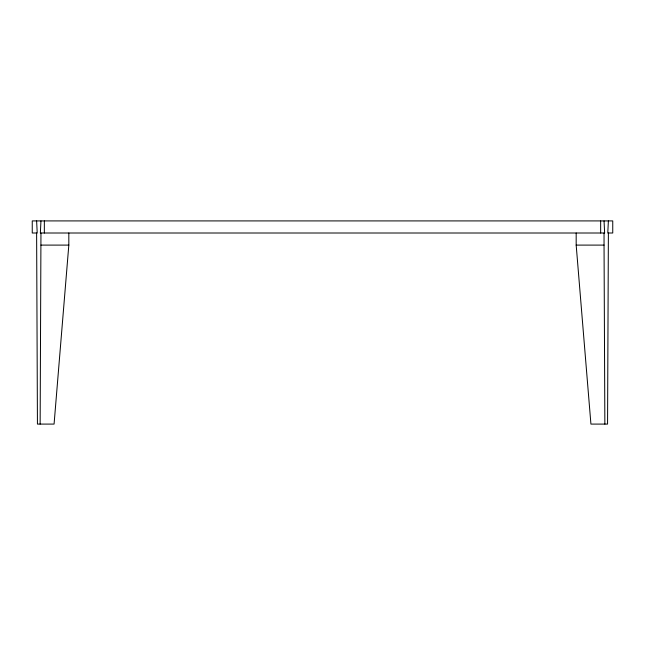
<?xml version="1.0" encoding="UTF-8"?>
<svg xmlns="http://www.w3.org/2000/svg" width="645" height="645" viewBox="0 0 645 645"><rect width="100%" height="100%" fill="white"/><g stroke="black" fill="none" stroke-linecap="round" stroke-linejoin="round"><path stroke-width="0.97" d="M40.143 424.088L40.957 233.006M40.957 220.912L40.361 233.006L604.639 233.006L604.043 220.912M608.38 220.912L607.784 233.006L612.75 233.006L612.75 220.912L32.25 220.912L32.25 233.006L37.216 233.006L36.62 220.912M68.822 233.006L68.822 245.1L54.075 424.088L37.434 424.088L36.62 233.006M40.957 245.1L68.822 245.1M576.178 233.006L576.178 245.1L604.043 245.1L604.857 424.088M576.178 245.1L590.925 424.088L607.566 424.088L608.38 233.006M604.043 233.006L604.043 245.1M600.656 220.912L600.656 233.006M44.344 220.912L44.344 233.006"/></g></svg>
